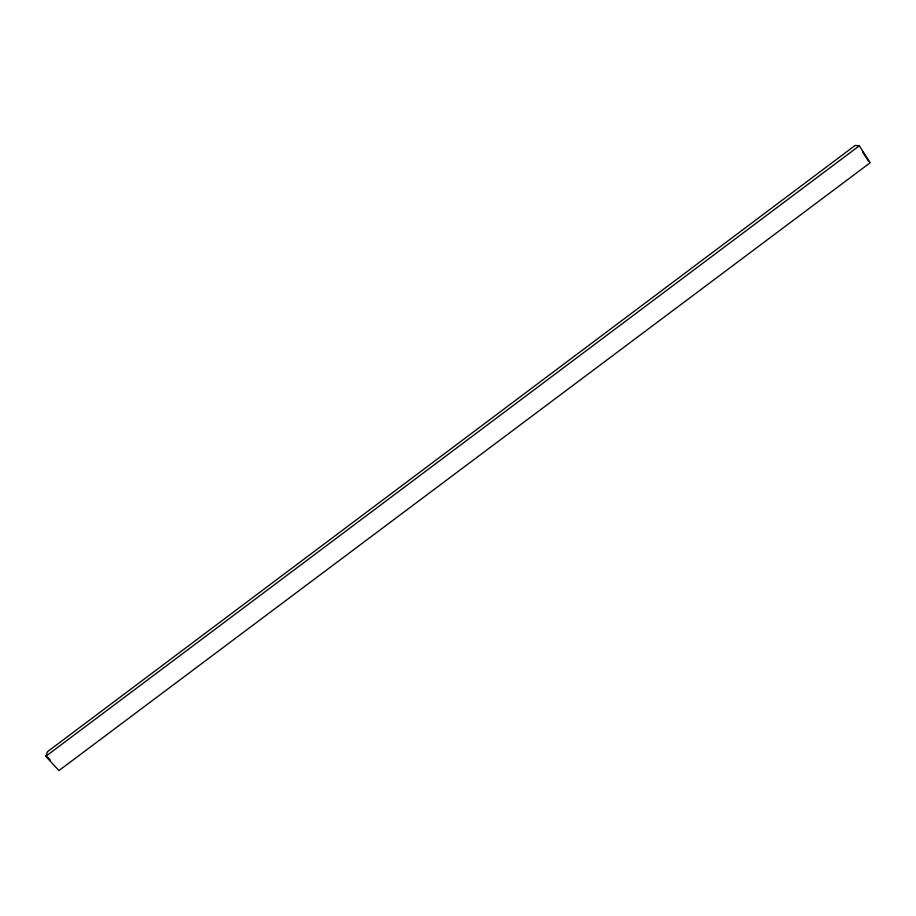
<?xml version="1.0" encoding="UTF-8"?>
<svg xmlns="http://www.w3.org/2000/svg" width="916" height="916" viewBox="0 0 916 916"><rect width="100%" height="100%" fill="white"/><g stroke="black" fill="none" stroke-linecap="round" stroke-linejoin="round"><path stroke-width="1.37" d="M45.8 756.307L47.46 751.715L855.178 145.415L859.322 145.793L870.2 162.727L58.922 770.585L45.8 756.307L859.322 145.793M47.414 756.891L50.277 760.005M862.551 151.93L868.345 160.953"/></g></svg>
